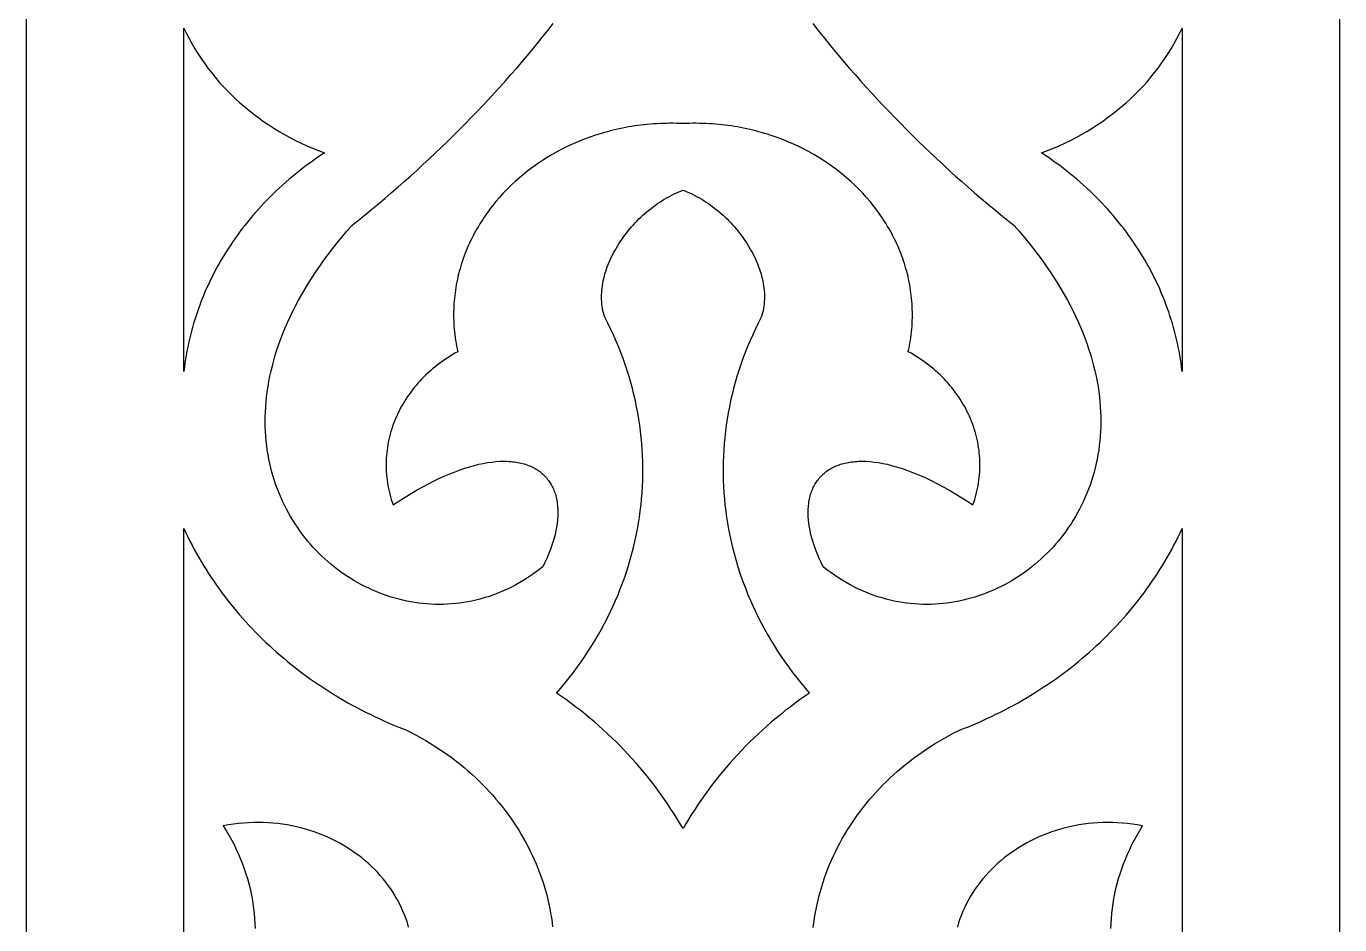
# Model space of a CAD drawing. Extents: x 2404 to 3052, y -2673 to -933.
# Drawn here: x 2404 to 2654, y -1396.5 to -1225.5 of the extents above; entities that cross this region are included whole.
import ezdxf

# ---------------------------------------------------------------- set-up
doc = ezdxf.new("R2010")
doc.units = 0
doc.layers.add('LAYER_1', color=18, linetype='CONTINUOUS')

msp = doc.modelspace()

# ---------------------------------------------------------------- linework, layer by layer
at = {"layer": 'LAYER_1'}
for points in [[(2404.01, -2673.09), (2654.01, -2673.09), (2654.01, -933.09), (2404.01, -933.09)], [(2434.01, -1225.85), (2434.49, -1226.84), (2435, -1227.82), (2435.53, -1228.79), (2436.09, -1229.75), (2436.67, -1230.69), (2437.28, -1231.62), (2437.91, -1232.53), (2438.57, -1233.43), (2439.26, -1234.31), (2439.96, -1235.18), (2440.69, -1236.03), (2441.44, -1236.87), (2442.22, -1237.68), (2443.02, -1238.49), (2443.84, -1239.27), (2444.68, -1240.04), (2445.54, -1240.78), (2446.42, -1241.51), (2447.33, -1242.22), (2448.25, -1242.91), (2449.19, -1243.59), (2450.15, -1244.24), (2451.13, -1244.87), (2452.13, -1245.48), (2453.15, -1246.07), (2454.19, -1246.64), (2455.24, -1247.19), (2456.31, -1247.71), (2457.39, -1248.21), (2458.5, -1248.69), (2459.61, -1249.15), (2460.75, -1249.58), (2460.04, -1250.05), (2459.34, -1250.53), (2458.65, -1251.02), (2457.96, -1251.51), (2457.28, -1252.01), (2456.62, -1252.51), (2455.96, -1253.03), (2455.31, -1253.55), (2454.66, -1254.07), (2454.03, -1254.61), (2453.41, -1255.15), (2452.79, -1255.69), (2452.18, -1256.25), (2451.58, -1256.81), (2450.99, -1257.37), (2450.41, -1257.95), (2449.84, -1258.53), (2449.28, -1259.11), (2448.72, -1259.7), (2448.18, -1260.3), (2447.64, -1260.9), (2447.11, -1261.51), (2446.6, -1262.13), (2446.09, -1262.75), (2445.59, -1263.37), (2445.1, -1264), (2444.62, -1264.64), (2444.15, -1265.28), (2443.69, -1265.93), (2443.24, -1266.58), (2442.8, -1267.24), (2442.37, -1267.9), (2441.94, -1268.57), (2441.53, -1269.24), (2441.13, -1269.91), (2440.74, -1270.6), (2440.35, -1271.28), (2439.98, -1271.97), (2439.62, -1272.66), (2439.27, -1273.36), (2438.93, -1274.06), (2438.6, -1274.77), (2438.27, -1275.48), (2437.96, -1276.2), (2437.66, -1276.91), (2437.37, -1277.63), (2437.09, -1278.36), (2436.83, -1279.09), (2436.57, -1279.82), (2436.32, -1280.56), (2436.08, -1281.29), (2435.86, -1282.04), (2435.64, -1282.78), (2435.44, -1283.53), (2435.25, -1284.28), (2435.06, -1285.03), (2434.89, -1285.79), (2434.73, -1286.55), (2434.58, -1287.31), (2434.45, -1288.08), (2434.32, -1288.84), (2434.21, -1289.61), (2434.1, -1290.38), (2434.01, -1291.16)], [(2624.01, -1291.16), (2623.92, -1290.38), (2623.81, -1289.61), (2623.7, -1288.84), (2623.57, -1288.08), (2623.43, -1287.31), (2623.28, -1286.55), (2623.12, -1285.79), (2622.95, -1285.03), (2622.77, -1284.28), (2622.58, -1283.53), (2622.37, -1282.78), (2622.16, -1282.04), (2621.93, -1281.29), (2621.7, -1280.56), (2621.45, -1279.82), (2621.19, -1279.09), (2620.92, -1278.36), (2620.64, -1277.63), (2620.35, -1276.91), (2620.05, -1276.2), (2619.74, -1275.48), (2619.42, -1274.77), (2619.09, -1274.06), (2618.75, -1273.36), (2618.4, -1272.66), (2618.04, -1271.97), (2617.66, -1271.28), (2617.28, -1270.6), (2616.89, -1269.91), (2616.49, -1269.24), (2616.07, -1268.57), (2615.65, -1267.9), (2615.22, -1267.24), (2614.78, -1266.58), (2614.33, -1265.93), (2613.87, -1265.28), (2613.4, -1264.64), (2612.92, -1264), (2612.43, -1263.37), (2611.93, -1262.75), (2611.42, -1262.13), (2610.9, -1261.51), (2610.38, -1260.9), (2609.84, -1260.3), (2609.3, -1259.7), (2608.74, -1259.11), (2608.18, -1258.53), (2607.61, -1257.95), (2607.03, -1257.37), (2606.44, -1256.81), (2605.84, -1256.25), (2605.23, -1255.69), (2604.61, -1255.15), (2603.99, -1254.61), (2603.35, -1254.07), (2602.71, -1253.55), (2602.06, -1253.03), (2601.4, -1252.51), (2600.73, -1252.01), (2600.06, -1251.51), (2599.37, -1251.02), (2598.68, -1250.53), (2597.98, -1250.05), (2597.27, -1249.58), (2598.4, -1249.15), (2599.52, -1248.69), (2600.62, -1248.21), (2601.71, -1247.71), (2602.78, -1247.19), (2603.83, -1246.64), (2604.87, -1246.07), (2605.89, -1245.48), (2606.88, -1244.87), (2607.87, -1244.24), (2608.83, -1243.59), (2609.77, -1242.91), (2610.69, -1242.22), (2611.6, -1241.51), (2612.48, -1240.78), (2613.34, -1240.04), (2614.18, -1239.27), (2615, -1238.49), (2615.8, -1237.68), (2616.57, -1236.87), (2617.33, -1236.03), (2618.06, -1235.18), (2618.76, -1234.31), (2619.45, -1233.43), (2620.1, -1232.53), (2620.74, -1231.62), (2621.35, -1230.69), (2621.93, -1229.75), (2622.49, -1228.79), (2623.02, -1227.82), (2623.53, -1226.84), (2624.01, -1225.85)], [(2529.01, -1256.69), (2529.47, -1256.87), (2529.92, -1257.05), (2530.37, -1257.25), (2530.82, -1257.46), (2531.27, -1257.69), (2531.71, -1257.92), (2532.15, -1258.16), (2532.58, -1258.41), (2533.01, -1258.68), (2533.44, -1258.95), (2533.86, -1259.23), (2534.27, -1259.53), (2534.68, -1259.83), (2535.09, -1260.14), (2535.49, -1260.46), (2535.88, -1260.78), (2536.27, -1261.12), (2536.65, -1261.46), (2537.03, -1261.81), (2537.39, -1262.16), (2537.76, -1262.53), (2538.11, -1262.9), (2538.46, -1263.27), (2538.8, -1263.66), (2539.13, -1264.05), (2539.46, -1264.44), (2539.77, -1264.84), (2540.08, -1265.24), (2540.38, -1265.65), (2540.67, -1266.06), (2540.96, -1266.48), (2541.23, -1266.9), (2541.49, -1267.33), (2541.75, -1267.76), (2541.99, -1268.19), (2542.23, -1268.62), (2542.45, -1269.06), (2542.67, -1269.5), (2542.87, -1269.94), (2543.06, -1270.38), (2543.24, -1270.83), (2543.41, -1271.27), (2543.57, -1271.72), (2543.72, -1272.17), (2543.86, -1272.62), (2543.98, -1273.06), (2544.09, -1273.51), (2544.19, -1273.96), (2544.28, -1274.41), (2544.35, -1274.85), (2544.41, -1275.3), (2544.45, -1275.74), (2544.49, -1276.18), (2544.51, -1276.62), (2544.51, -1277.06), (2544.5, -1277.5), (2544.48, -1277.93), (2544.44, -1278.36), (2544.39, -1278.78), (2544.32, -1279.21), (2544.24, -1279.62), (2544.14, -1280.04), (2544.02, -1280.45), (2543.89, -1280.85), (2543.33, -1281.96), (2542.78, -1283.07), (2542.27, -1284.18), (2541.77, -1285.3), (2541.3, -1286.43), (2540.85, -1287.56), (2540.42, -1288.69), (2540.02, -1289.83), (2539.64, -1290.97), (2539.28, -1292.12), (2538.94, -1293.27), (2538.63, -1294.42), (2538.34, -1295.58), (2538.07, -1296.74), (2537.83, -1297.9), (2537.61, -1299.06), (2537.41, -1300.23), (2537.24, -1301.39), (2537.08, -1302.56), (2536.95, -1303.73), (2536.84, -1304.9), (2536.76, -1306.07), (2536.7, -1307.24), (2536.66, -1308.41), (2536.64, -1309.58), (2536.64, -1310.75), (2536.67, -1311.92), (2536.72, -1313.09), (2536.79, -1314.26), (2536.88, -1315.43), (2537, -1316.59), (2537.14, -1317.75), (2537.3, -1318.91), (2537.48, -1320.07), (2537.68, -1321.22), (2537.91, -1322.38), (2538.16, -1323.53), (2538.43, -1324.67), (2538.72, -1325.81), (2539.04, -1326.95), (2539.37, -1328.08), (2539.73, -1329.21), (2540.11, -1330.34), (2540.51, -1331.46), (2540.94, -1332.57), (2541.38, -1333.68), (2541.85, -1334.78), (2542.34, -1335.88), (2542.85, -1336.97), (2543.38, -1338.05), (2543.93, -1339.13), (2544.51, -1340.2), (2545.11, -1341.26), (2545.72, -1342.31), (2546.36, -1343.36), (2547.02, -1344.4), (2547.71, -1345.43), (2548.41, -1346.45), (2549.14, -1347.47), (2549.88, -1348.47), (2550.65, -1349.46), (2551.44, -1350.45), (2552.25, -1351.42), (2553.08, -1352.39), (2552.14, -1353.03), (2551.2, -1353.69), (2550.29, -1354.36), (2549.38, -1355.04), (2548.48, -1355.73), (2547.6, -1356.44), (2546.73, -1357.15), (2545.87, -1357.88), (2545.02, -1358.61), (2544.18, -1359.36), (2543.36, -1360.12), (2542.55, -1360.88), (2541.75, -1361.66), (2540.97, -1362.45), (2540.19, -1363.25), (2539.43, -1364.05), (2538.68, -1364.87), (2537.95, -1365.7), (2537.22, -1366.53), (2536.51, -1367.38), (2535.82, -1368.23), (2535.13, -1369.09), (2534.46, -1369.97), (2533.8, -1370.85), (2533.16, -1371.74), (2532.52, -1372.63), (2531.9, -1373.54), (2531.3, -1374.45), (2530.71, -1375.38), (2530.13, -1376.31), (2529.56, -1377.24), (2529.01, -1378.19), (2528.46, -1377.24), (2527.89, -1376.31), (2527.31, -1375.38), (2526.72, -1374.45), (2526.11, -1373.54), (2525.49, -1372.63), (2524.86, -1371.74), (2524.22, -1370.85), (2523.56, -1369.97), (2522.89, -1369.09), (2522.2, -1368.23), (2521.5, -1367.38), (2520.79, -1366.53), (2520.07, -1365.7), (2519.34, -1364.87), (2518.59, -1364.05), (2517.83, -1363.25), (2517.05, -1362.45), (2516.27, -1361.66), (2515.47, -1360.88), (2514.66, -1360.12), (2513.83, -1359.36), (2513, -1358.61), (2512.15, -1357.88), (2511.29, -1357.15), (2510.42, -1356.44), (2509.54, -1355.73), (2508.64, -1355.04), (2507.73, -1354.36), (2506.81, -1353.69), (2505.88, -1353.03), (2504.94, -1352.39), (2505.77, -1351.42), (2506.58, -1350.45), (2507.37, -1349.46), (2508.14, -1348.47), (2508.88, -1347.47), (2509.61, -1346.45), (2510.31, -1345.43), (2510.99, -1344.4), (2511.65, -1343.36), (2512.29, -1342.31), (2512.91, -1341.26), (2513.51, -1340.2), (2514.08, -1339.13), (2514.64, -1338.05), (2515.17, -1336.97), (2515.68, -1335.88), (2516.17, -1334.78), (2516.64, -1333.68), (2517.08, -1332.57), (2517.51, -1331.46), (2517.91, -1330.34), (2518.29, -1329.21), (2518.65, -1328.08), (2518.98, -1326.95), (2519.3, -1325.81), (2519.59, -1324.67), (2519.86, -1323.53), (2520.11, -1322.38), (2520.33, -1321.22), (2520.54, -1320.07), (2520.72, -1318.91), (2520.88, -1317.75), (2521.02, -1316.59), (2521.14, -1315.43), (2521.23, -1314.26), (2521.3, -1313.09), (2521.35, -1311.92), (2521.38, -1310.75), (2521.38, -1309.58), (2521.36, -1308.41), (2521.32, -1307.24), (2521.26, -1306.07), (2521.17, -1304.9), (2521.07, -1303.73), (2520.94, -1302.56), (2520.78, -1301.39), (2520.61, -1300.23), (2520.41, -1299.06), (2520.19, -1297.9), (2519.94, -1296.74), (2519.68, -1295.58), (2519.39, -1294.42), (2519.08, -1293.27), (2518.74, -1292.12), (2518.38, -1290.97), (2518, -1289.83), (2517.6, -1288.69), (2517.17, -1287.56), (2516.72, -1286.43), (2516.25, -1285.3), (2515.75, -1284.18), (2515.23, -1283.07), (2514.69, -1281.96), (2514.13, -1280.85), (2514, -1280.45), (2513.88, -1280.04), (2513.78, -1279.62), (2513.7, -1279.21), (2513.63, -1278.78), (2513.58, -1278.36), (2513.54, -1277.93), (2513.52, -1277.5), (2513.51, -1277.06), (2513.51, -1276.62), (2513.53, -1276.18), (2513.56, -1275.74), (2513.61, -1275.3), (2513.67, -1274.85), (2513.74, -1274.41), (2513.83, -1273.96), (2513.93, -1273.51), (2514.04, -1273.06), (2514.16, -1272.62), (2514.3, -1272.17), (2514.44, -1271.72), (2514.6, -1271.27), (2514.77, -1270.83), (2514.96, -1270.38), (2515.15, -1269.94), (2515.35, -1269.5), (2515.57, -1269.06), (2515.79, -1268.62), (2516.03, -1268.19), (2516.27, -1267.76), (2516.52, -1267.33), (2516.79, -1266.9), (2517.06, -1266.48), (2517.34, -1266.06), (2517.64, -1265.65), (2517.94, -1265.24), (2518.24, -1264.84), (2518.56, -1264.44), (2518.89, -1264.05), (2519.22, -1263.66), (2519.56, -1263.27), (2519.91, -1262.9), (2520.26, -1262.53), (2520.62, -1262.16), (2520.99, -1261.81), (2521.37, -1261.46), (2521.75, -1261.12), (2522.14, -1260.78), (2522.53, -1260.46), (2522.93, -1260.14), (2523.34, -1259.83), (2523.75, -1259.53), (2524.16, -1259.23), (2524.58, -1258.95), (2525.01, -1258.68), (2525.44, -1258.41), (2525.87, -1258.16), (2526.31, -1257.92), (2526.75, -1257.69), (2527.2, -1257.46), (2527.64, -1257.25), (2528.1, -1257.05), (2528.55, -1256.87)]]:
    msp.add_lwpolyline(points, close=True, dxfattribs=at)
for points in [[(2553.69, -1224.97), (2554.67, -1226.21), (2555.66, -1227.44), (2556.65, -1228.66), (2557.66, -1229.88), (2558.67, -1231.09), (2559.7, -1232.29), (2560.73, -1233.49), (2561.77, -1234.68), (2562.82, -1235.87), (2563.88, -1237.05), (2564.95, -1238.23), (2566.03, -1239.39), (2567.12, -1240.55), (2568.22, -1241.71), (2569.33, -1242.86), (2570.44, -1244), (2571.57, -1245.14), (2572.7, -1246.26), (2573.84, -1247.39), (2574.99, -1248.5), (2576.15, -1249.61), (2577.32, -1250.71), (2578.5, -1251.81), (2579.69, -1252.9), (2580.88, -1253.98), (2582.09, -1255.05), (2583.3, -1256.12), (2584.52, -1257.18), (2585.75, -1258.23), (2586.99, -1259.28), (2588.24, -1260.32), (2589.5, -1261.35), (2590.76, -1262.37), (2592.03, -1263.39), (2593, -1264.5), (2593.94, -1265.61), (2594.84, -1266.71), (2595.72, -1267.82), (2596.56, -1268.92), (2597.37, -1270.01), (2598.15, -1271.11), (2598.89, -1272.2), (2599.61, -1273.28), (2600.3, -1274.37), (2600.95, -1275.45), (2601.58, -1276.52), (2602.18, -1277.6), (2602.75, -1278.66), (2603.29, -1279.73), (2603.8, -1280.79), (2604.28, -1281.84), (2604.74, -1282.89), (2605.16, -1283.93), (2605.56, -1284.97), (2605.94, -1286), (2606.28, -1287.03), (2606.61, -1288.05), (2606.9, -1289.07), (2607.17, -1290.08), (2607.41, -1291.08), (2607.63, -1292.08), (2607.83, -1293.07), (2608, -1294.05), (2608.14, -1295.03), (2608.27, -1295.99), (2608.36, -1296.96), (2608.44, -1297.91), (2608.49, -1298.86), (2608.52, -1299.79), (2608.53, -1300.72), (2608.52, -1301.65), (2608.48, -1302.56), (2608.42, -1303.46), (2608.35, -1304.36), (2608.25, -1305.25), (2608.13, -1306.13), (2607.99, -1306.99), (2607.83, -1307.85), (2607.65, -1308.7), (2607.45, -1309.54), (2607.24, -1310.37), (2607, -1311.19), (2606.75, -1312), (2606.48, -1312.8), (2606.19, -1313.59), (2605.89, -1314.36), (2605.56, -1315.13), (2605.22, -1315.89), (2604.87, -1316.63), (2604.5, -1317.36), (2604.11, -1318.08), (2603.71, -1318.79), (2603.29, -1319.48), (2602.86, -1320.17), (2602.41, -1320.84), (2601.95, -1321.5), (2601.47, -1322.14), (2600.98, -1322.78), (2600.48, -1323.4), (2599.97, -1324), (2599.44, -1324.6), (2598.9, -1325.18), (2598.35, -1325.74), (2597.78, -1326.29), (2597.21, -1326.83), (2596.62, -1327.35), (2596.03, -1327.86), (2595.42, -1328.36), (2594.8, -1328.84), (2594.18, -1329.3), (2593.54, -1329.75), (2592.89, -1330.18), (2592.24, -1330.6), (2591.57, -1331), (2590.9, -1331.39), (2590.22, -1331.76), (2589.54, -1332.11), (2588.84, -1332.45), (2588.14, -1332.77), (2587.43, -1333.07), (2586.72, -1333.36), (2586, -1333.63), (2585.27, -1333.88), (2584.54, -1334.12), (2583.8, -1334.33), (2583.06, -1334.53), (2582.31, -1334.71), (2581.56, -1334.88), (2580.8, -1335.02), (2580.05, -1335.15), (2579.28, -1335.26), (2578.52, -1335.35), (2577.75, -1335.41), (2576.98, -1335.47), (2576.21, -1335.5), (2575.43, -1335.51), (2574.66, -1335.5), (2573.88, -1335.47), (2573.1, -1335.42), (2572.33, -1335.35), (2571.55, -1335.27), (2570.77, -1335.16), (2569.99, -1335.02), (2569.22, -1334.87), (2568.44, -1334.7), (2567.67, -1334.51), (2566.89, -1334.29), (2566.12, -1334.05), (2565.35, -1333.8), (2564.59, -1333.51), (2563.82, -1333.21), (2563.06, -1332.89), (2562.31, -1332.54), (2561.55, -1332.17), (2560.8, -1331.77), (2560.06, -1331.36), (2559.32, -1330.92), (2558.58, -1330.45), (2557.86, -1329.97), (2557.13, -1329.46), (2556.41, -1328.92), (2555.7, -1328.36), (2555.3, -1327.56), (2554.93, -1326.76), (2554.59, -1325.97), (2554.29, -1325.2), (2554.01, -1324.43), (2553.76, -1323.67), (2553.54, -1322.93), (2553.35, -1322.2), (2553.19, -1321.48), (2553.06, -1320.78), (2552.95, -1320.09), (2552.88, -1319.41), (2552.83, -1318.75), (2552.82, -1318.1), (2552.83, -1317.47), (2552.87, -1316.85), (2552.94, -1316.25), (2552.98, -1315.96), (2553.03, -1315.67), (2553.09, -1315.39), (2553.15, -1315.11), (2553.23, -1314.84), (2553.3, -1314.56), (2553.39, -1314.3), (2553.48, -1314.04), (2553.58, -1313.78), (2553.69, -1313.53), (2553.8, -1313.29), (2553.92, -1313.05), (2554.04, -1312.81), (2554.17, -1312.58), (2554.31, -1312.35), (2554.46, -1312.13), (2554.61, -1311.92), (2554.77, -1311.71), (2554.93, -1311.51), (2555.1, -1311.31), (2555.28, -1311.12), (2555.47, -1310.93), (2555.66, -1310.75), (2555.85, -1310.57), (2556.06, -1310.4), (2556.27, -1310.24), (2556.48, -1310.08), (2556.71, -1309.93), (2556.93, -1309.79), (2557.17, -1309.65), (2557.41, -1309.51), (2557.66, -1309.39), (2557.91, -1309.27), (2558.17, -1309.15), (2558.44, -1309.05), (2558.71, -1308.95), (2558.99, -1308.85), (2559.27, -1308.76), (2559.56, -1308.68), (2559.86, -1308.61), (2560.16, -1308.54), (2560.47, -1308.48), (2560.78, -1308.43), (2561.1, -1308.39), (2561.43, -1308.35), (2561.76, -1308.32), (2562.1, -1308.29), (2562.44, -1308.28), (2562.79, -1308.27), (2563.15, -1308.26), (2563.88, -1308.28), (2564.63, -1308.33), (2565.4, -1308.42), (2566.2, -1308.53), (2567.02, -1308.67), (2567.86, -1308.85), (2568.72, -1309.06), (2569.61, -1309.31), (2570.51, -1309.59), (2571.44, -1309.9), (2572.39, -1310.25), (2573.36, -1310.63), (2574.35, -1311.06), (2575.37, -1311.51), (2576.4, -1312.01), (2577.45, -1312.54), (2578.53, -1313.12), (2579.62, -1313.73), (2580.73, -1314.38), (2581.87, -1315.07), (2583.02, -1315.8), (2584.19, -1316.57), (2584.37, -1316.05), (2584.54, -1315.53), (2584.69, -1315.01), (2584.83, -1314.49), (2584.96, -1313.97), (2585.07, -1313.44), (2585.17, -1312.92), (2585.26, -1312.4), (2585.33, -1311.87), (2585.4, -1311.35), (2585.45, -1310.82), (2585.48, -1310.3), (2585.51, -1309.78), (2585.52, -1309.26), (2585.52, -1308.73), (2585.51, -1308.21), (2585.49, -1307.69), (2585.45, -1307.18), (2585.41, -1306.66), (2585.35, -1306.14), (2585.27, -1305.63), (2585.19, -1305.12), (2585.1, -1304.61), (2584.99, -1304.1), (2584.87, -1303.6), (2584.74, -1303.09), (2584.6, -1302.59), (2584.45, -1302.1), (2584.28, -1301.6), (2584.11, -1301.11), (2583.92, -1300.63), (2583.72, -1300.14), (2583.51, -1299.66), (2583.29, -1299.19), (2583.06, -1298.71), (2582.82, -1298.24), (2582.57, -1297.78), (2582.3, -1297.32), (2582.03, -1296.87), (2581.74, -1296.42), (2581.45, -1295.97), (2581.14, -1295.53), (2580.82, -1295.09), (2580.5, -1294.66), (2580.16, -1294.24), (2579.81, -1293.82), (2579.46, -1293.41), (2579.09, -1293), (2578.71, -1292.6), (2578.32, -1292.21), (2577.93, -1291.82), (2577.52, -1291.44), (2577.1, -1291.06), (2576.68, -1290.69), (2576.24, -1290.33), (2575.79, -1289.98), (2575.34, -1289.64), (2574.87, -1289.3), (2574.4, -1288.97), (2573.92, -1288.64), (2573.42, -1288.33), (2572.92, -1288.02), (2572.41, -1287.72), (2571.89, -1287.44), (2572.01, -1286.89), (2572.11, -1286.34), (2572.21, -1285.8), (2572.3, -1285.26), (2572.38, -1284.71), (2572.44, -1284.17), (2572.5, -1283.63), (2572.55, -1283.09), (2572.6, -1282.55), (2572.63, -1282.02), (2572.65, -1281.48), (2572.67, -1280.94), (2572.67, -1280.41), (2572.67, -1279.88), (2572.65, -1279.35), (2572.63, -1278.82), (2572.6, -1278.29), (2572.57, -1277.77), (2572.52, -1277.25), (2572.46, -1276.73), (2572.4, -1276.21), (2572.33, -1275.69), (2572.25, -1275.17), (2572.16, -1274.66), (2572.06, -1274.15), (2571.95, -1273.64), (2571.84, -1273.13), (2571.72, -1272.63), (2571.59, -1272.12), (2571.45, -1271.63), (2571.31, -1271.13), (2571.15, -1270.63), (2570.99, -1270.14), (2570.82, -1269.65), (2570.65, -1269.16), (2570.47, -1268.68), (2570.27, -1268.2), (2570.08, -1267.72), (2569.87, -1267.25), (2569.66, -1266.77), (2569.44, -1266.3), (2569.21, -1265.84), (2568.97, -1265.38), (2568.73, -1264.92), (2568.48, -1264.46), (2568.22, -1264.01), (2567.96, -1263.56), (2567.69, -1263.11), (2567.41, -1262.67), (2567.13, -1262.23), (2566.84, -1261.8), (2566.54, -1261.36), (2566.24, -1260.94), (2565.93, -1260.51), (2565.29, -1259.68), (2564.63, -1258.86), (2563.94, -1258.05), (2563.22, -1257.27), (2562.48, -1256.5), (2561.72, -1255.75), (2560.94, -1255.02), (2560.13, -1254.31), (2559.3, -1253.61), (2558.45, -1252.94), (2557.58, -1252.28), (2556.69, -1251.65), (2555.77, -1251.04), (2554.84, -1250.45), (2553.89, -1249.89), (2552.92, -1249.34), (2551.93, -1248.82), (2550.92, -1248.32), (2549.9, -1247.85), (2548.86, -1247.4), (2547.8, -1246.98), (2546.72, -1246.58), (2545.63, -1246.21), (2545.08, -1246.03), (2544.53, -1245.86), (2543.97, -1245.7), (2543.41, -1245.54), (2542.85, -1245.4), (2542.28, -1245.25), (2541.7, -1245.12), (2541.13, -1244.99), (2540.55, -1244.87), (2539.97, -1244.76), (2539.38, -1244.65), (2538.8, -1244.55), (2538.21, -1244.46), (2537.61, -1244.38), (2537.01, -1244.3), (2536.41, -1244.23), (2535.81, -1244.17), (2535.21, -1244.11), (2534.6, -1244.07), (2533.99, -1244.03), (2533.37, -1244), (2532.76, -1243.97), (2532.14, -1243.96), (2531.52, -1243.95), (2530.89, -1243.95), (2530.27, -1243.96), (2529.64, -1243.98), (2529.01, -1244.01), (2528.38, -1243.98), (2527.75, -1243.96), (2527.13, -1243.95), (2526.5, -1243.95), (2525.88, -1243.96), (2525.26, -1243.97), (2524.65, -1244), (2524.03, -1244.03), (2523.42, -1244.07), (2522.81, -1244.11), (2522.21, -1244.17), (2521.6, -1244.23), (2521, -1244.3), (2520.41, -1244.38), (2519.81, -1244.46), (2519.22, -1244.55), (2518.63, -1244.65), (2518.05, -1244.76), (2517.47, -1244.87), (2516.89, -1244.99), (2516.31, -1245.12), (2515.74, -1245.25), (2515.17, -1245.4), (2514.61, -1245.54), (2514.05, -1245.7), (2513.49, -1245.86), (2512.38, -1246.21), (2511.29, -1246.58), (2510.22, -1246.98), (2509.16, -1247.4), (2508.12, -1247.85), (2507.1, -1248.32), (2506.09, -1248.82), (2505.1, -1249.34), (2504.13, -1249.89), (2503.18, -1250.45), (2502.24, -1251.04), (2501.33, -1251.65), (2500.44, -1252.28), (2499.57, -1252.94), (2498.72, -1253.61), (2497.89, -1254.31), (2497.08, -1255.02), (2496.3, -1255.75), (2495.53, -1256.5), (2494.8, -1257.27), (2494.08, -1258.05), (2493.39, -1258.86), (2492.73, -1259.68), (2492.4, -1260.09), (2492.09, -1260.51), (2491.78, -1260.94), (2491.47, -1261.36), (2491.18, -1261.8), (2490.89, -1262.23), (2490.6, -1262.67), (2490.33, -1263.11), (2490.06, -1263.56), (2489.79, -1264.01), (2489.54, -1264.46), (2489.29, -1264.92), (2489.05, -1265.38), (2488.81, -1265.84), (2488.58, -1266.3), (2488.36, -1266.77), (2488.15, -1267.25), (2487.94, -1267.72), (2487.74, -1268.2), (2487.55, -1268.68), (2487.37, -1269.16), (2487.19, -1269.65), (2487.02, -1270.14), (2486.86, -1270.63), (2486.71, -1271.13), (2486.57, -1271.63), (2486.43, -1272.12), (2486.3, -1272.63), (2486.18, -1273.13), (2486.06, -1273.64), (2485.96, -1274.15), (2485.86, -1274.66), (2485.77, -1275.17), (2485.69, -1275.69), (2485.62, -1276.21), (2485.56, -1276.73), (2485.5, -1277.25), (2485.45, -1277.77), (2485.41, -1278.29), (2485.38, -1278.82), (2485.36, -1279.35), (2485.35, -1279.88), (2485.35, -1280.41), (2485.35, -1280.94), (2485.37, -1281.48), (2485.39, -1282.02), (2485.42, -1282.55), (2485.46, -1283.09), (2485.51, -1283.63), (2485.57, -1284.17), (2485.64, -1284.71), (2485.72, -1285.26), (2485.81, -1285.8), (2485.91, -1286.34), (2486.01, -1286.89), (2486.13, -1287.44), (2485.61, -1287.72), (2485.1, -1288.02), (2484.6, -1288.33), (2484.1, -1288.64), (2483.62, -1288.97), (2483.14, -1289.3), (2482.68, -1289.64), (2482.22, -1289.98), (2481.78, -1290.33), (2481.34, -1290.69), (2480.92, -1291.06), (2480.5, -1291.44), (2480.09, -1291.82), (2479.69, -1292.21), (2479.31, -1292.6), (2478.93, -1293), (2478.56, -1293.41), (2478.2, -1293.82), (2477.86, -1294.24), (2477.52, -1294.66), (2477.19, -1295.09), (2476.88, -1295.53), (2476.57, -1295.97), (2476.28, -1296.42), (2475.99, -1296.87), (2475.72, -1297.32), (2475.45, -1297.78), (2475.2, -1298.24), (2474.96, -1298.71), (2474.73, -1299.19), (2474.51, -1299.66), (2474.3, -1300.14), (2474.1, -1300.63), (2473.91, -1301.11), (2473.74, -1301.6), (2473.57, -1302.1), (2473.42, -1302.59), (2473.28, -1303.09), (2473.15, -1303.6), (2473.03, -1304.1), (2472.92, -1304.61), (2472.83, -1305.12), (2472.74, -1305.63), (2472.67, -1306.14), (2472.61, -1306.66), (2472.57, -1307.18), (2472.53, -1307.69), (2472.51, -1308.21), (2472.49, -1308.73), (2472.49, -1309.26), (2472.51, -1309.78), (2472.53, -1310.3), (2472.57, -1310.82), (2472.62, -1311.35), (2472.68, -1311.87), (2472.76, -1312.4), (2472.85, -1312.92), (2472.95, -1313.44), (2473.06, -1313.97), (2473.19, -1314.49), (2473.33, -1315.01), (2473.48, -1315.53), (2473.65, -1316.05), (2473.83, -1316.57), (2475, -1315.8), (2476.15, -1315.07), (2477.28, -1314.38), (2478.4, -1313.73), (2479.49, -1313.12), (2480.56, -1312.54), (2481.62, -1312.01), (2482.65, -1311.51), (2483.66, -1311.06), (2484.66, -1310.63), (2485.63, -1310.25), (2486.58, -1309.9), (2487.5, -1309.59), (2488.41, -1309.31), (2489.3, -1309.06), (2490.16, -1308.85), (2491, -1308.67), (2491.82, -1308.53), (2492.62, -1308.42), (2493.39, -1308.33), (2494.14, -1308.28), (2494.87, -1308.26), (2495.22, -1308.27), (2495.57, -1308.28), (2495.92, -1308.29), (2496.26, -1308.32), (2496.59, -1308.35), (2496.91, -1308.39), (2497.23, -1308.43), (2497.55, -1308.48), (2497.86, -1308.54), (2498.16, -1308.61), (2498.46, -1308.68), (2498.75, -1308.76), (2499.03, -1308.85), (2499.31, -1308.95), (2499.58, -1309.05), (2499.85, -1309.15), (2500.11, -1309.27), (2500.36, -1309.39), (2500.61, -1309.51), (2500.85, -1309.65), (2501.08, -1309.79), (2501.31, -1309.93), (2501.53, -1310.08), (2501.75, -1310.24), (2501.96, -1310.4), (2502.16, -1310.57), (2502.36, -1310.75), (2502.55, -1310.93), (2502.74, -1311.12), (2502.91, -1311.31), (2503.09, -1311.51), (2503.25, -1311.71), (2503.41, -1311.92), (2503.56, -1312.13), (2503.71, -1312.35), (2503.84, -1312.58), (2503.98, -1312.81), (2504.1, -1313.05), (2504.22, -1313.29), (2504.33, -1313.53), (2504.44, -1313.78), (2504.54, -1314.04), (2504.63, -1314.3), (2504.71, -1314.56), (2504.79, -1314.84), (2504.86, -1315.11), (2504.93, -1315.39), (2504.99, -1315.67), (2505.04, -1315.96), (2505.08, -1316.25), (2505.15, -1316.85), (2505.19, -1317.47), (2505.2, -1318.1), (2505.18, -1318.75), (2505.14, -1319.41), (2505.06, -1320.09), (2504.96, -1320.78), (2504.83, -1321.48), (2504.67, -1322.2), (2504.48, -1322.93), (2504.26, -1323.67), (2504.01, -1324.43), (2503.73, -1325.2), (2503.42, -1325.97), (2503.09, -1326.76), (2502.72, -1327.56), (2502.32, -1328.36), (2501.6, -1328.92), (2500.89, -1329.46), (2500.16, -1329.97), (2499.43, -1330.45), (2498.7, -1330.92), (2497.96, -1331.36), (2497.21, -1331.77), (2496.47, -1332.17), (2495.71, -1332.54), (2494.96, -1332.89), (2494.2, -1333.21), (2493.43, -1333.51), (2492.67, -1333.8), (2491.9, -1334.05), (2491.13, -1334.29), (2490.35, -1334.51), (2489.58, -1334.7), (2488.8, -1334.87), (2488.03, -1335.02), (2487.25, -1335.16), (2486.47, -1335.27), (2485.69, -1335.35), (2484.91, -1335.42), (2484.14, -1335.47), (2483.36, -1335.5), (2482.58, -1335.51), (2481.81, -1335.5), (2481.04, -1335.47), (2480.27, -1335.41), (2479.5, -1335.35), (2478.73, -1335.26), (2477.97, -1335.15), (2477.21, -1335.02), (2476.46, -1334.88), (2475.71, -1334.71), (2474.96, -1334.53), (2474.22, -1334.33), (2473.48, -1334.12), (2472.75, -1333.88), (2472.02, -1333.63), (2471.3, -1333.36), (2470.59, -1333.07), (2469.88, -1332.77), (2469.18, -1332.45), (2468.48, -1332.11), (2467.79, -1331.76), (2467.12, -1331.39), (2466.44, -1331), (2465.78, -1330.6), (2465.13, -1330.18), (2464.48, -1329.75), (2463.84, -1329.3), (2463.22, -1328.84), (2462.6, -1328.36), (2461.99, -1327.86), (2461.39, -1327.35), (2460.81, -1326.83), (2460.23, -1326.29), (2459.67, -1325.74), (2459.12, -1325.18), (2458.58, -1324.6), (2458.05, -1324), (2457.54, -1323.4), (2457.03, -1322.78), (2456.55, -1322.14), (2456.07, -1321.5), (2455.61, -1320.84), (2455.16, -1320.17), (2454.73, -1319.48), (2454.31, -1318.79), (2453.91, -1318.08), (2453.52, -1317.36), (2453.15, -1316.63), (2452.79, -1315.89), (2452.46, -1315.13), (2452.13, -1314.36), (2451.83, -1313.59), (2451.54, -1312.8), (2451.27, -1312), (2451.02, -1311.19), (2450.78, -1310.37), (2450.56, -1309.54), (2450.37, -1308.7), (2450.19, -1307.85), (2450.03, -1306.99), (2449.89, -1306.13), (2449.77, -1305.25), (2449.67, -1304.36), (2449.6, -1303.46), (2449.54, -1302.56), (2449.5, -1301.65), (2449.49, -1300.72), (2449.5, -1299.79), (2449.53, -1298.86), (2449.58, -1297.91), (2449.65, -1296.96), (2449.75, -1295.99), (2449.88, -1295.03), (2450.02, -1294.05), (2450.19, -1293.07), (2450.39, -1292.08), (2450.6, -1291.08), (2450.85, -1290.08), (2451.12, -1289.07), (2451.41, -1288.05), (2451.73, -1287.03), (2452.08, -1286), (2452.45, -1284.97), (2452.86, -1283.93), (2453.28, -1282.89), (2453.74, -1281.84), (2454.22, -1280.79), (2454.73, -1279.73), (2455.27, -1278.66), (2455.84, -1277.6), (2456.44, -1276.52), (2457.07, -1275.45), (2457.72, -1274.37), (2458.41, -1273.28), (2459.12, -1272.2), (2459.87, -1271.11), (2460.65, -1270.01), (2461.46, -1268.92), (2462.3, -1267.82), (2463.17, -1266.71), (2464.08, -1265.61), (2465.02, -1264.5), (2465.99, -1263.39), (2467.26, -1262.37), (2468.52, -1261.35), (2469.78, -1260.32), (2471.03, -1259.28), (2472.26, -1258.23), (2473.49, -1257.18), (2474.72, -1256.12), (2475.93, -1255.05), (2477.13, -1253.98), (2478.33, -1252.9), (2479.52, -1251.81), (2480.69, -1250.71), (2481.86, -1249.61), (2483.02, -1248.5), (2484.18, -1247.39), (2485.32, -1246.26), (2486.45, -1245.14), (2487.58, -1244), (2488.69, -1242.86), (2489.8, -1241.71), (2490.9, -1240.55), (2491.99, -1239.39), (2493.06, -1238.23), (2494.13, -1237.05), (2495.2, -1235.87), (2496.25, -1234.68), (2497.29, -1233.49), (2498.32, -1232.29), (2499.35, -1231.09), (2500.36, -1229.88), (2501.37, -1228.66), (2502.36, -1227.44), (2503.35, -1226.21), (2504.32, -1224.97)], [(2434.01, -1407.61), (2434.01, -1321.06), (2434.39, -1321.86), (2434.77, -1322.66), (2435.17, -1323.46), (2435.57, -1324.25), (2435.99, -1325.03), (2436.42, -1325.81), (2436.86, -1326.59), (2437.3, -1327.35), (2437.76, -1328.12), (2438.23, -1328.87), (2438.71, -1329.63), (2439.2, -1330.37), (2439.7, -1331.11), (2440.2, -1331.85), (2440.72, -1332.57), (2441.25, -1333.3), (2441.79, -1334.01), (2442.33, -1334.72), (2442.89, -1335.42), (2443.46, -1336.12), (2444.03, -1336.81), (2444.62, -1337.5), (2445.21, -1338.17), (2445.81, -1338.84), (2446.42, -1339.51), (2447.04, -1340.17), (2447.67, -1340.82), (2448.31, -1341.46), (2448.96, -1342.1), (2449.61, -1342.73), (2450.28, -1343.35), (2450.95, -1343.97), (2451.63, -1344.58), (2452.32, -1345.18), (2453.02, -1345.77), (2453.73, -1346.36), (2454.44, -1346.94), (2455.16, -1347.51), (2455.89, -1348.07), (2456.63, -1348.63), (2457.37, -1349.18), (2458.13, -1349.72), (2458.89, -1350.25), (2459.66, -1350.78), (2460.43, -1351.29), (2461.22, -1351.8), (2462.01, -1352.3), (2462.8, -1352.79), (2463.61, -1353.28), (2464.42, -1353.75), (2465.24, -1354.22), (2466.07, -1354.68), (2466.9, -1355.13), (2467.74, -1355.57), (2468.59, -1356), (2469.44, -1356.43), (2470.3, -1356.84), (2471.17, -1357.25), (2472.04, -1357.65), (2472.92, -1358.03), (2473.81, -1358.41), (2474.7, -1358.78), (2475.6, -1359.14), (2476.5, -1359.49), (2477.42, -1359.96), (2478.32, -1360.44), (2479.21, -1360.94), (2480.09, -1361.44), (2480.95, -1361.96), (2481.8, -1362.49), (2482.63, -1363.04), (2483.45, -1363.59), (2484.26, -1364.16), (2485.05, -1364.74), (2485.83, -1365.34), (2486.59, -1365.94), (2487.34, -1366.55), (2488.07, -1367.18), (2488.79, -1367.81), (2489.5, -1368.46), (2490.19, -1369.12), (2490.86, -1369.78), (2491.52, -1370.46), (2492.16, -1371.15), (2492.79, -1371.84), (2493.4, -1372.55), (2494, -1373.26), (2494.58, -1373.98), (2495.15, -1374.72), (2495.7, -1375.46), (2496.24, -1376.2), (2496.76, -1376.96), (2497.26, -1377.72), (2497.75, -1378.49), (2498.22, -1379.27), (2498.67, -1380.06), (2499.11, -1380.85), (2499.53, -1381.65), (2499.94, -1382.45), (2500.33, -1383.26), (2500.7, -1384.08), (2501.05, -1384.9), (2501.39, -1385.73), (2501.71, -1386.56), (2502.01, -1387.4), (2502.3, -1388.25), (2502.57, -1389.09), (2502.82, -1389.95), (2503.06, -1390.8), (2503.27, -1391.67), (2503.47, -1392.53), (2503.65, -1393.4), (2503.82, -1394.27), (2503.96, -1395.15), (2504.09, -1396.02), (2504.2, -1396.9)], [(2553.81, -1396.99), (2553.92, -1396.12), (2554.04, -1395.24), (2554.19, -1394.37), (2554.35, -1393.51), (2554.52, -1392.64), (2554.72, -1391.78), (2554.93, -1390.92), (2555.16, -1390.07), (2555.41, -1389.21), (2555.68, -1388.37), (2555.96, -1387.53), (2556.26, -1386.69), (2556.58, -1385.86), (2556.91, -1385.03), (2557.26, -1384.21), (2557.63, -1383.39), (2558.02, -1382.58), (2558.42, -1381.77), (2558.84, -1380.97), (2559.27, -1380.18), (2559.72, -1379.39), (2560.19, -1378.61), (2560.68, -1377.84), (2561.18, -1377.08), (2561.69, -1376.32), (2562.23, -1375.57), (2562.78, -1374.83), (2563.34, -1374.09), (2563.92, -1373.37), (2564.52, -1372.65), (2565.13, -1371.94), (2565.76, -1371.24), (2566.4, -1370.55), (2567.06, -1369.87), (2567.74, -1369.2), (2568.43, -1368.54), (2569.14, -1367.89), (2569.86, -1367.25), (2570.59, -1366.62), (2571.34, -1366), (2572.11, -1365.39), (2572.89, -1364.79), (2573.69, -1364.21), (2574.5, -1363.64), (2575.33, -1363.07), (2576.17, -1362.52), (2577.02, -1361.99), (2577.89, -1361.46), (2578.78, -1360.95), (2579.68, -1360.45), (2580.59, -1359.97), (2581.52, -1359.49), (2582.42, -1359.14), (2583.32, -1358.78), (2584.21, -1358.41), (2585.1, -1358.03), (2585.98, -1357.65), (2586.85, -1357.25), (2587.72, -1356.84), (2588.58, -1356.43), (2589.43, -1356), (2590.28, -1355.57), (2591.12, -1355.13), (2591.95, -1354.68), (2592.78, -1354.22), (2593.6, -1353.75), (2594.41, -1353.28), (2595.21, -1352.79), (2596.01, -1352.3), (2596.8, -1351.8), (2597.59, -1351.29), (2598.36, -1350.78), (2599.13, -1350.25), (2599.89, -1349.72), (2600.64, -1349.18), (2601.39, -1348.63), (2602.13, -1348.07), (2602.86, -1347.51), (2603.58, -1346.94), (2604.29, -1346.36), (2605, -1345.77), (2605.7, -1345.18), (2606.39, -1344.58), (2607.07, -1343.97), (2607.74, -1343.35), (2608.4, -1342.73), (2609.06, -1342.1), (2609.71, -1341.46), (2610.34, -1340.82), (2610.97, -1340.17), (2611.59, -1339.51), (2612.21, -1338.84), (2612.81, -1338.17), (2613.4, -1337.5), (2613.99, -1336.81), (2614.56, -1336.12), (2615.13, -1335.42), (2615.68, -1334.72), (2616.23, -1334.01), (2616.77, -1333.3), (2617.3, -1332.57), (2617.81, -1331.85), (2618.32, -1331.11), (2618.82, -1330.37), (2619.31, -1329.63), (2619.79, -1328.87), (2620.26, -1328.12), (2620.71, -1327.35), (2621.16, -1326.59), (2621.6, -1325.81), (2622.03, -1325.03), (2622.44, -1324.25), (2622.85, -1323.46), (2623.25, -1322.66), (2623.63, -1321.86), (2624.01, -1321.06), (2624.01, -1407.61)], [(2476.78, -1396.91), (2476.55, -1396.13), (2476.3, -1395.37), (2476.02, -1394.62), (2475.71, -1393.88), (2475.38, -1393.15), (2475.03, -1392.43), (2474.65, -1391.72), (2474.25, -1391.02), (2473.83, -1390.33), (2473.38, -1389.66), (2472.92, -1389), (2472.43, -1388.35), (2471.91, -1387.72), (2471.38, -1387.1), (2470.83, -1386.49), (2470.26, -1385.9), (2469.67, -1385.33), (2469.06, -1384.77), (2468.43, -1384.23), (2467.79, -1383.7), (2467.13, -1383.19), (2466.45, -1382.7), (2465.75, -1382.22), (2465.04, -1381.76), (2464.31, -1381.33), (2463.57, -1380.91), (2462.81, -1380.51), (2462.04, -1380.12), (2461.26, -1379.76), (2460.46, -1379.42), (2459.65, -1379.1), (2458.83, -1378.8), (2457.99, -1378.53), (2457.15, -1378.27), (2456.29, -1378.04), (2455.43, -1377.83), (2454.55, -1377.64), (2453.66, -1377.48), (2452.77, -1377.34), (2451.87, -1377.22), (2450.96, -1377.13), (2450.04, -1377.07), (2449.11, -1377.03), (2448.18, -1377.01), (2447.24, -1377.02), (2446.3, -1377.06), (2445.35, -1377.13), (2444.4, -1377.22), (2443.44, -1377.34), (2442.48, -1377.49), (2441.51, -1377.67), (2442.06, -1378.55), (2442.58, -1379.44), (2443.08, -1380.33), (2443.55, -1381.23), (2443.99, -1382.14), (2444.41, -1383.06), (2444.8, -1383.97), (2445.16, -1384.9), (2445.5, -1385.83), (2445.82, -1386.76), (2446.1, -1387.7), (2446.37, -1388.64), (2446.6, -1389.58), (2446.81, -1390.53), (2447, -1391.48), (2447.16, -1392.43), (2447.29, -1393.38), (2447.4, -1394.34), (2447.48, -1395.29), (2447.54, -1396.25), (2447.57, -1397.2)], [(2610.44, -1397.2), (2610.48, -1396.25), (2610.54, -1395.29), (2610.62, -1394.34), (2610.73, -1393.38), (2610.86, -1392.43), (2611.02, -1391.48), (2611.21, -1390.53), (2611.42, -1389.58), (2611.65, -1388.64), (2611.91, -1387.7), (2612.2, -1386.76), (2612.51, -1385.83), (2612.85, -1384.9), (2613.22, -1383.97), (2613.61, -1383.06), (2614.03, -1382.14), (2614.47, -1381.23), (2614.94, -1380.33), (2615.43, -1379.44), (2615.96, -1378.55), (2616.5, -1377.67), (2615.54, -1377.49), (2614.58, -1377.34), (2613.62, -1377.22), (2612.67, -1377.13), (2611.72, -1377.06), (2610.78, -1377.02), (2609.84, -1377.01), (2608.91, -1377.03), (2607.98, -1377.07), (2607.06, -1377.13), (2606.15, -1377.22), (2605.25, -1377.34), (2604.35, -1377.48), (2603.47, -1377.64), (2602.59, -1377.83), (2601.73, -1378.04), (2600.87, -1378.27), (2600.02, -1378.53), (2599.19, -1378.8), (2598.37, -1379.1), (2597.56, -1379.42), (2596.76, -1379.76), (2595.98, -1380.12), (2595.21, -1380.51), (2594.45, -1380.91), (2593.71, -1381.33), (2592.98, -1381.76), (2592.27, -1382.22), (2591.57, -1382.7), (2590.89, -1383.19), (2590.23, -1383.7), (2589.58, -1384.23), (2588.96, -1384.77), (2588.35, -1385.33), (2587.76, -1385.9), (2587.19, -1386.49), (2586.63, -1387.1), (2586.1, -1387.72), (2585.59, -1388.35), (2585.1, -1389), (2584.63, -1389.66), (2584.19, -1390.33), (2583.76, -1391.02), (2583.36, -1391.72), (2582.99, -1392.43), (2582.63, -1393.15), (2582.3, -1393.88), (2582, -1394.62), (2581.72, -1395.37), (2581.47, -1396.13), (2581.24, -1396.91)]]:
    msp.add_lwpolyline(points, dxfattribs=at)

doc.saveas('drawing.dxf')
